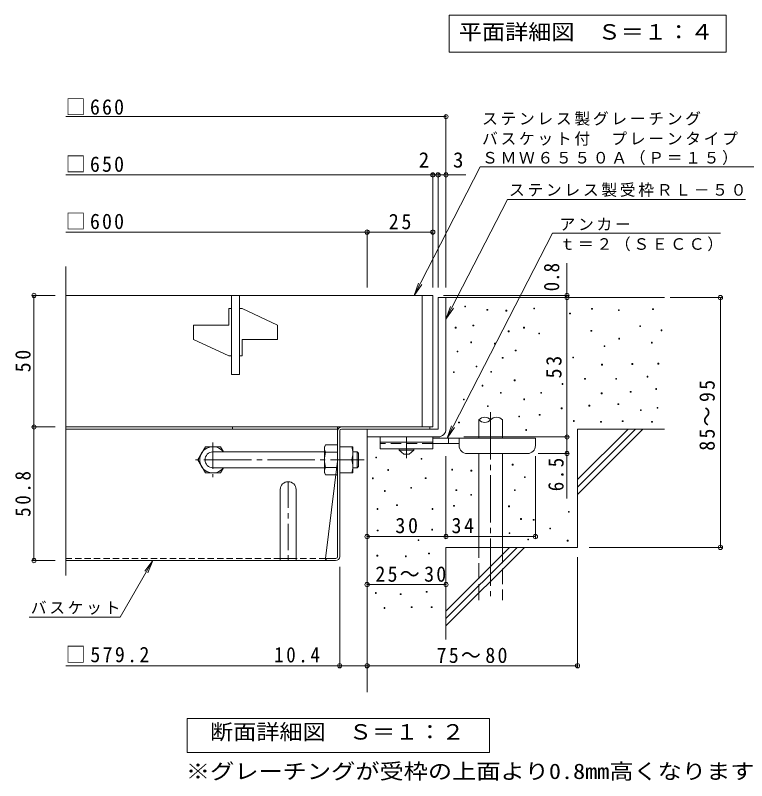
# Model space of a CAD drawing. Units: millimetres on the paper, enlarged 4 times, with parts at other scales. Extents: x -953 to 1047, y -779 to 782.
# Drawn here: x -932 to -376, y -676 to -95 of the extents above; entities that cross this region are included whole.
import ezdxf
from ezdxf.enums import TextEntityAlignment as Align

# ---------------------------------------------------------------- set-up
doc = ezdxf.new("R2010")
doc.units = ezdxf.units.MM
doc.header["$LTSCALE"] = 4
doc.header["$PDMODE"] = 32
doc.header["$PDSIZE"] = 3.2
for name, pattern in [('CHAIN1', [8, 5, -1, 1, -1]), ('CHAIN2', [12, 9, -1, 1, -1]), ('DASHED1', [1.8, 1.2, -0.6]), ('DASHED2', [3, 2, -1]), ('DASHED3', [4, 3, -1])]:
    doc.linetypes.add(name, pattern=pattern)
for name, color, linetype, lineweight in [('A-5_文字', 7, 'Continuous', 9), ('D-0_芯', 7, 'Continuous', 9), ('D-1_躯体', 2, 'Continuous', 9), ('D-2_仕上', 3, 'Continuous', 9), ('D-4_その他', 7, 'Continuous', 9), ('D-5_文字', 7, 'Continuous', 9), ('D-6_寸法', 6, 'Continuous', 9), ('D-7_ハッチ', 2, 'Continuous', 9), ('D-8_記号', 2, 'Continuous', 9), ('D-9_0-HOJO', 4, 'Continuous', 9), ('D-B_7-WAKU-T', 2, 'Continuous', 9)]:
    doc.layers.add(name, color=color, linetype=linetype, lineweight=lineweight)
doc.styles.add('ＭＳ ゴシック', font='')
doc.styles.get('ＭＳ ゴシック').set_extended_font_data('MS Gothic')

msp = doc.modelspace()

# ---------------------------------------------------------------- linework, layer by layer
at = {"layer": 'A-5_文字'}
for p, q in [((-602.491, -94.561), (-392.091, -94.561)), ((-602.491, -94.561), (-602.491, -122.561)), ((-392.091, -94.561), (-392.091, -122.561)), ((-602.491, -122.561), (-392.091, -122.561))]:
    msp.add_line(p, q, dxfattribs=at)
at = {"layer": 'D-0_芯'}
for points in [[(-590.716, -316.2), (-590.716, -315.6), (-590.116, -315.6), (-590.116, -316.2)], [(-573.828, -318.84), (-573.828, -318.239), (-573.228, -318.239), (-573.228, -318.84)], [(-559.384, -319.442), (-559.384, -318.842), (-558.784, -318.842), (-558.784, -319.442)], [(-538.316, -317.821), (-538.316, -317.221), (-537.716, -317.221), (-537.716, -317.821)], [(-494.257, -318.01), (-494.257, -317.41), (-493.658, -317.41), (-493.658, -318.01)], [(-473.955, -319.093), (-473.955, -318.493), (-473.355, -318.493), (-473.355, -319.093)], [(-447.968, -318.28), (-447.968, -317.68), (-447.368, -317.68), (-447.368, -318.28)], [(-511.041, -321.529), (-511.041, -320.929), (-510.441, -320.929), (-510.441, -321.529)], [(-584.486, -330.747), (-584.486, -330.147), (-583.886, -330.147), (-583.886, -330.747)], [(-457.713, -331.274), (-457.713, -330.674), (-457.113, -330.674), (-457.113, -331.274)], [(-597.925, -332.325), (-597.925, -331.725), (-597.325, -331.725), (-597.325, -332.325)], [(-557.665, -335.145), (-557.665, -334.545), (-557.064, -334.545), (-557.064, -335.145)], [(-545.961, -332.327), (-545.961, -331.727), (-545.361, -331.727), (-545.361, -332.327)], [(-534.536, -336.717), (-534.536, -336.117), (-533.936, -336.117), (-533.936, -336.717)], [(-494.799, -334.793), (-494.799, -334.193), (-494.199, -334.193), (-494.199, -334.793)], [(-441.483, -334.349), (-441.483, -333.749), (-440.883, -333.749), (-440.883, -334.349)], [(-586.157, -343.48), (-586.157, -342.88), (-585.557, -342.88), (-585.557, -343.48)], [(-473.684, -340.748), (-473.684, -340.148), (-473.084, -340.148), (-473.084, -340.748)], [(-448.78, -343.726), (-448.78, -343.126), (-448.18, -343.126), (-448.18, -343.726)], [(-568.074, -344.542), (-568.074, -343.942), (-567.474, -343.942), (-567.474, -344.542)], [(-552.329, -349.699), (-552.329, -349.099), (-551.728, -349.099), (-551.728, -349.699)], [(-484.783, -346.433), (-484.783, -345.833), (-484.183, -345.833), (-484.183, -346.433)], [(-596.599, -350.474), (-596.599, -349.874), (-595.999, -349.874), (-595.999, -350.474)], [(-562.203, -355.336), (-562.203, -354.736), (-561.603, -354.736), (-561.603, -355.336)], [(-508.604, -355.095), (-508.604, -354.495), (-508.004, -354.495), (-508.004, -355.095)], [(-486.678, -360.509), (-486.678, -359.909), (-486.078, -359.909), (-486.078, -360.509)], [(-463.669, -359.968), (-463.669, -359.368), (-463.068, -359.368), (-463.068, -359.968)], [(-443.907, -359.697), (-443.907, -359.097), (-443.308, -359.097), (-443.308, -359.697)], [(-599.365, -366.207), (-599.365, -365.607), (-598.765, -365.607), (-598.765, -366.207)], [(-582.05, -361.915), (-582.05, -361.315), (-581.45, -361.315), (-581.45, -361.915)], [(-571.028, -365.926), (-571.028, -365.326), (-570.428, -365.326), (-570.428, -365.926)], [(-553.058, -372.427), (-553.058, -371.827), (-552.458, -371.827), (-552.458, -372.427)], [(-499.622, -371.282), (-499.622, -370.681), (-499.022, -370.681), (-499.022, -371.282)], [(-475.902, -371.282), (-475.902, -370.681), (-475.302, -370.681), (-475.302, -371.282)], [(-452.182, -369.627), (-452.182, -369.027), (-451.582, -369.027), (-451.582, -369.627)], [(-577.556, -376.452), (-577.556, -375.852), (-576.956, -375.852), (-576.956, -376.452)], [(-516.723, -375.143), (-516.723, -374.543), (-516.123, -374.543), (-516.123, -375.143)], [(-563.522, -381.944), (-563.522, -381.344), (-562.922, -381.344), (-562.922, -381.944)], [(-533.012, -381.944), (-533.012, -381.344), (-532.412, -381.344), (-532.412, -381.944)], [(-486.935, -382.314), (-486.935, -381.714), (-486.335, -381.714), (-486.335, -382.314)], [(-464.87, -381.211), (-464.87, -380.611), (-464.269, -380.611), (-464.269, -381.211)], [(-445.562, -379.005), (-445.562, -378.404), (-444.962, -378.404), (-444.962, -379.005)], [(-591.717, -387.01), (-591.717, -386.41), (-591.117, -386.41), (-591.117, -387.01)], [(-545.871, -386.789), (-545.871, -386.189), (-545.272, -386.189), (-545.272, -386.789)], [(-573.558, -391.98), (-573.558, -391.38), (-572.958, -391.38), (-572.958, -391.98)], [(-517.319, -393.716), (-517.319, -393.116), (-516.719, -393.116), (-516.719, -393.716)], [(-496.312, -391.692), (-496.312, -391.092), (-495.712, -391.092), (-495.712, -391.692)], [(-474.247, -390.589), (-474.247, -389.989), (-473.647, -389.989), (-473.647, -390.589)], [(-457.093, -395.031), (-457.093, -394.431), (-456.493, -394.431), (-456.493, -395.031)], [(-444.459, -393.347), (-444.459, -392.747), (-443.859, -392.747), (-443.859, -393.347)], [(-549.678, -399.94), (-549.678, -399.34), (-549.079, -399.34), (-549.079, -399.94)], [(-534.104, -398.556), (-534.104, -397.955), (-533.505, -397.955), (-533.505, -398.556)], [(-595.439, -404.458), (-595.439, -403.858), (-594.839, -403.858), (-594.839, -404.458)], [(-508.178, -403.311), (-508.178, -402.71), (-507.578, -402.71), (-507.578, -403.311)], [(-487.414, -403.875), (-487.414, -403.275), (-486.814, -403.275), (-486.814, -403.875)], [(-470.99, -403.454), (-470.99, -402.854), (-470.39, -402.854), (-470.39, -403.454)], [(-448.671, -403.875), (-448.671, -403.275), (-448.07, -403.275), (-448.07, -403.875)], [(-544.361, -410.119), (-544.361, -409.519), (-543.761, -409.519), (-543.761, -410.119)], [(-658.409, -431.003), (-658.409, -430.403), (-657.809, -430.403), (-657.809, -431.003)], [(-623.969, -432.062), (-623.969, -431.462), (-623.37, -431.462), (-623.37, -432.062)], [(-554.561, -436.478), (-554.561, -435.877), (-553.961, -435.877), (-553.961, -436.478)], [(-649.268, -440.598), (-649.268, -439.997), (-648.668, -439.997), (-648.668, -440.598)], [(-600.544, -440.268), (-600.544, -439.668), (-599.945, -439.668), (-599.945, -440.268)], [(-586.07, -441.058), (-586.07, -440.458), (-585.47, -440.458), (-585.47, -441.058)], [(-660.881, -446.898), (-660.881, -446.298), (-660.281, -446.298), (-660.281, -446.898)], [(-620.743, -446.709), (-620.743, -446.109), (-620.142, -446.109), (-620.142, -446.709)], [(-545.421, -446.072), (-545.421, -445.472), (-544.821, -445.472), (-544.821, -446.072)], [(-631.708, -454.077), (-631.708, -453.477), (-631.108, -453.477), (-631.108, -454.077)], [(-651.741, -456.492), (-651.741, -455.892), (-651.141, -455.892), (-651.141, -456.492)], [(-597.386, -455.883), (-597.386, -455.283), (-596.787, -455.283), (-596.787, -455.883)], [(-586.158, -459.392), (-586.158, -458.792), (-585.558, -458.792), (-585.558, -459.392)], [(-552.977, -455.883), (-552.977, -455.283), (-552.377, -455.283), (-552.377, -455.883)], [(-657.404, -470.183), (-657.404, -469.583), (-656.804, -469.583), (-656.804, -470.183)], [(-642.514, -467.223), (-642.514, -466.623), (-641.914, -466.623), (-641.914, -467.223)], [(-615.531, -470.183), (-615.531, -469.583), (-614.93, -469.583), (-614.93, -470.183)], [(-599.244, -467.87), (-599.244, -467.27), (-598.644, -467.27), (-598.644, -467.87)], [(-557.387, -468.223), (-557.387, -467.623), (-556.787, -467.623), (-556.787, -468.223)], [(-511.926, -472.333), (-511.926, -471.733), (-511.326, -471.733), (-511.326, -472.333)], [(-548.247, -477.818), (-548.247, -477.218), (-547.647, -477.218), (-547.647, -477.818)], [(-538.672, -478.393), (-538.672, -477.793), (-538.072, -477.793), (-538.072, -478.393)], [(-657.24, -486.492), (-657.24, -485.892), (-656.64, -485.892), (-656.64, -486.492)], [(-615.823, -485.883), (-615.823, -485.283), (-615.223, -485.283), (-615.223, -485.883)], [(-557.056, -488.515), (-557.056, -487.915), (-556.456, -487.915), (-556.456, -488.515)], [(-526.135, -485.079), (-526.135, -484.479), (-525.535, -484.479), (-525.535, -485.079)], [(-626.131, -493.926), (-626.131, -493.326), (-625.531, -493.326), (-625.531, -493.926)], [(-542.851, -493.437), (-542.851, -492.837), (-542.251, -492.837), (-542.251, -493.437)], [(-512.762, -494.273), (-512.762, -493.673), (-512.162, -493.673), (-512.162, -494.273)], [(-657.479, -505.673), (-657.479, -505.073), (-656.879, -505.073), (-656.879, -505.673)], [(-635.855, -506.171), (-635.855, -505.57), (-635.254, -505.57), (-635.254, -506.171)], [(-618.191, -504.039), (-618.191, -503.439), (-617.591, -503.439), (-617.591, -504.039)], [(-658.622, -534.04), (-658.622, -533.44), (-658.022, -533.44), (-658.022, -534.04)], [(-639.741, -534.954), (-639.741, -534.354), (-639.141, -534.354), (-639.141, -534.954)], [(-619.999, -533.115), (-619.999, -532.514), (-619.399, -532.514), (-619.399, -533.115)], [(-652.075, -545.46), (-652.075, -544.86), (-651.475, -544.86), (-651.475, -545.46)], [(-631.366, -544.851), (-631.366, -544.251), (-630.766, -544.251), (-630.766, -544.851)], [(-616.139, -544.851), (-616.139, -544.251), (-615.539, -544.251), (-615.539, -544.851)]]:
    msp.add_lwpolyline(points, close=True, dxfattribs=at)
at = {"layer": 'D-1_躯体'}
for p, q in [((-610.995, -309.135), (-610.995, -409.135)), ((-610.995, -309.135), (-604.995, -309.135)), ((-604.995, -309.135), (-604.995, -409.135)), ((-610.995, -409.135), (-664.995, -409.135)), ((-664.995, -415.136), (-664.995, -409.135)), ((-610.995, -415.136), (-664.995, -415.136))]:
    msp.add_line(p, q, dxfattribs=at)
at = {"layer": 'D-1_躯体', "color": 3}
for p, q in [((-675.803, -426.536), (-672.403, -426.536)), ((-672.403, -426.536), (-671.403, -427.536)), ((-672.403, -438.536), (-672.403, -426.536)), ((-671.403, -437.536), (-671.403, -427.536)), ((-675.803, -438.536), (-672.403, -438.536)), ((-672.403, -438.536), (-671.403, -437.536))]:
    msp.add_line(p, q, dxfattribs=at)
at = {"layer": 'D-1_躯体'}
msp.add_arc((-610.995, -409.135), 6, 270, 0, dxfattribs=at)
at = {"layer": 'D-2_仕上'}
for p, q in [((-894.063, -520.512), (-894.063, -285.492)), ((-894.063, -307.535), (-614.995, -307.535)), ((-767.995, -367.535), (-767.995, -307.535)), ((-761.996, -307.535), (-761.996, -367.535)), ((-622.995, -307.535), (-622.995, -407.536)), ((-614.995, -307.535), (-614.995, -407.536)), ((-767.995, -317.535), (-769.996, -317.535)), ((-769.996, -330.036), (-769.996, -317.535)), ((-759.996, -317.535), (-761.996, -317.535)), ((-759.996, -317.535), (-732.996, -330.036)), ((-769.996, -330.036), (-796.995, -330.036)), ((-796.995, -341.036), (-796.995, -330.036)), ((-732.996, -341.036), (-732.996, -330.036)), ((-759.995, -341.036), (-759.995, -353.535)), ((-732.996, -341.036), (-759.995, -341.036)), ((-761.996, -353.535), (-759.995, -353.535)), ((-767.995, -367.535), (-761.996, -367.535)), ((-894.063, -407.536), (-614.995, -407.536))]:
    msp.add_line(p, q, dxfattribs=at)
msp.add_lwpolyline([(-796.995, -341.036), (-769.996, -353.535), (-767.995, -353.535)], dxfattribs=at)
at = {"layer": 'D-4_その他'}
for p, q in [((-894.063, -171.588), (-604.995, -171.588)), ((-604.995, -301.553), (-604.995, -170.388)), ((-614.995, -301.553), (-614.995, -214.667)), ((-610.995, -301.553), (-610.995, -214.667)), ((-894.063, -215.867), (-614.995, -215.867)), ((-614.995, -215.867), (-612.995, -215.867)), ((-612.995, -215.867), (-589.931, -215.867)), ((-894.063, -259.367), (-664.995, -259.367)), ((-664.995, -301.553), (-664.995, -258.167)), ((-664.995, -259.367), (-614.995, -259.367)), ((-513.009, -309.135), (-513.009, -283.033)), ((-919.423, -307.535), (-902.063, -307.535)), ((-918.223, -307.535), (-918.223, -407.536)), ((-511.809, -307.535), (-606.995, -307.535)), ((-513.009, -415.135), (-513.009, -309.135)), ((-434.583, -309.135), (-395.121, -309.135)), ((-396.321, -499.135), (-396.321, -309.135)), ((-919.423, -407.536), (-902.063, -407.536)), ((-918.223, -407.536), (-918.223, -509.136)), ((-591.391, -415.135), (-511.809, -415.135)), ((-513.009, -415.135), (-513.009, -461.835)), ((-604.992, -492.079), (-604.992, -429.735)), ((-536.992, -492.079), (-536.992, -429.735)), ((-511.809, -427.735), (-534.992, -427.735)), ((-496.101, -499.135), (-395.121, -499.135)), ((-919.423, -509.136), (-902.063, -509.136)), ((-827.818, -509.135), (-831.644, -518.374)), ((-504.995, -506.645), (-504.995, -590.335)), ((-685.803, -590.336), (-685.803, -513.936)), ((-664.995, -527.383), (-604.995, -527.383)), ((-921.895, -552.142), (-852.648, -552.142)), ((-685.803, -589.136), (-894.063, -589.136)), ((-664.995, -589.136), (-685.803, -589.136)), ((-664.995, -589.136), (-504.995, -589.136))]:
    msp.add_line(p, q, dxfattribs=at)
for points in [[(-664.992, -490.879), (-604.992, -490.879), (-536.992, -490.879)], [(-852.648, -552.142), (-827.818, -509.135), (-833.905, -517.069)]]:
    msp.add_lwpolyline(points, dxfattribs=at)
for p in [(-604.995, -171.588), (-614.995, -215.867), (-610.995, -215.867), (-604.995, -215.867), (-664.995, -259.367), (-614.995, -259.367), (-918.223, -307.535), (-513.009, -307.535), (-513.009, -309.135), (-396.321, -309.135), (-918.223, -407.536), (-513.009, -415.135), (-513.009, -427.735), (-664.992, -490.879), (-604.992, -490.879), (-536.992, -490.879), (-396.321, -499.135), (-918.223, -509.136), (-664.995, -527.383), (-604.995, -527.383), (-685.803, -589.136), (-664.995, -589.136), (-504.995, -589.136)]:
    msp.add_point(p, dxfattribs=at)
at = {"layer": 'D-5_文字'}
for p, q in [((-578.972, -209.802), (-629.132, -307.535)), ((-578.972, -209.802), (-313.592, -209.802)), ((-558.334, -234.564), (-604.996, -325.481)), ((-558.334, -234.564), (-377.23, -234.564)), ((-524.137, -260.126), (-396.342, -260.126)), ((-629.132, -307.535), (-625.766, -298.119)), ((-629.132, -307.535), (-623.444, -299.311)), ((-604.996, -325.481), (-601.63, -316.065)), ((-604.996, -325.481), (-599.307, -317.257)), ((-604.206, -416.135), (-598.517, -407.91))]:
    msp.add_line(p, q, dxfattribs=at)
msp.add_lwpolyline([(-524.137, -260.126), (-604.206, -416.135), (-600.84, -406.718)], dxfattribs=at)
msp.add_lwpolyline([(-801.793, -655.135), (-801.793, -629.136), (-571.793, -629.136), (-571.793, -655.135)], close=True, dxfattribs=at)
at = {"layer": 'D-6_寸法'}
for p, q in [((-604.995, -309.135), (-438.995, -309.135)), ((-580.078, -416.135), (-580.078, -402.135)), ((-562.078, -416.135), (-562.078, -402.135)), ((-504.995, -409.135), (-438.995, -409.135)), ((-504.995, -409.135), (-504.995, -499.135)), ((-504.995, -447.539), (-466.591, -409.135)), ((-504.995, -453.195), (-460.935, -409.135)), ((-504.995, -458.852), (-455.279, -409.135)), ((-664.995, -609.136), (-664.995, -415.136)), ((-580.078, -499.135), (-580.078, -427.735)), ((-562.078, -499.135), (-562.078, -427.735)), ((-604.995, -499.135), (-504.995, -499.135)), ((-604.995, -499.135), (-604.995, -569.136)), ((-604.995, -547.538), (-556.592, -499.135)), ((-604.995, -553.194), (-550.935, -499.135)), ((-604.995, -558.851), (-545.279, -499.135))]:
    msp.add_line(p, q, dxfattribs=at)
at = {"layer": 'D-6_寸法', "linetype": 'CHAIN2'}
msp.add_line((-571.078, -396.277), (-571.078, -539.135), dxfattribs=at)
at = {"layer": 'D-6_寸法', "linetype": 'DASHED3'}
for p, q in [((-580.078, -539.135), (-580.078, -499.135)), ((-562.078, -499.135), (-562.078, -539.135))]:
    msp.add_line(p, q, dxfattribs=at)
at = {"layer": 'D-6_寸法'}
for centre, start, end in [((-575.578, -406.197), 42.07146, 137.92854), ((-566.578, -406.197), 42.07146, 137.92854), ((-575.578, -398.073), 222.07146, 317.92854)]:
    msp.add_arc(centre, 6.062, start, end, dxfattribs=at)
at = {"layer": 'D-7_ハッチ'}
for p, q in [((-687.403, -407.536), (-894.063, -407.536)), ((-687.403, -409.136), (-894.063, -409.136)), ((-767.404, -407.536), (-767.404, -409.136)), ((-687.403, -506.202), (-687.403, -407.536)), ((-685.803, -505.936), (-685.803, -410.469)), ((-684.469, -409.136), (-617.396, -409.136)), ((-684.203, -407.536), (-617.396, -407.536)), ((-617.396, -407.536), (-617.396, -409.136)), ((-687.403, -433.536), (-696.627, -507.536)), ((-689.003, -509.136), (-894.063, -509.136)), ((-688.736, -507.536), (-696.627, -507.536))]:
    msp.add_line(p, q, dxfattribs=at)
at = {"layer": 'D-7_ハッチ', "linetype": 'DASHED1'}
for p, q in [((-731.003, -507.536), (-894.063, -507.536)), ((-696.627, -507.536), (-719.003, -507.536))]:
    msp.add_line(p, q, dxfattribs=at)
at = {"layer": 'D-7_ハッチ'}
for centre, radius, start, end in [((-684.203, -410.736), 3.2, 90, 180), ((-684.469, -410.469), 1.333, 90, 180), ((-689.003, -505.936), 3.2, 270, 0), ((-688.736, -506.202), 1.333, 270, 0), ((-695.027, -507.536), 1.6, 180, 270)]:
    msp.add_arc(centre, radius, start, end, dxfattribs=at)
at = {"layer": 'D-8_記号', "linetype": 'CHAIN1'}
for p, q in [((-782.196, -419.343), (-782.196, -445.728)), ((-769.003, -432.536), (-795.388, -432.536)), ((-725.003, -449.136), (-725.003, -509.136))]:
    msp.add_line(p, q, dxfattribs=at)
at = {"layer": 'D-8_記号'}
for p, q in [((-731.003, -455.136), (-731.003, -509.136)), ((-719.003, -455.136), (-719.003, -509.136)), ((-731.003, -507.536), (-719.003, -507.536))]:
    msp.add_line(p, q, dxfattribs=at)
msp.add_arc((-725.003, -455.136), 6, 0, 180, dxfattribs=at)
at = {"layer": 'D-9_0-HOJO', "color": 3}
for p, q in [((-614.992, -415.136), (-654.992, -415.136)), ((-654.992, -424.136), (-654.992, -415.136)), ((-614.992, -415.136), (-614.992, -424.136)), ((-614.992, -419.136), (-654.992, -419.136)), ((-614.992, -424.136), (-654.992, -424.136))]:
    msp.add_line(p, q, dxfattribs=at)
at = {"layer": 'D-9_0-HOJO', "linetype": 'CHAIN1'}
msp.add_line((-634.992, -431.231), (-634.992, -415.136), dxfattribs=at)
at = {"layer": 'D-9_0-HOJO'}
for p, q in [((-536.992, -416.135), (-614.992, -416.135)), ((-602.992, -420.135), (-602.992, -416.135)), ((-594.992, -421.735), (-594.992, -416.135)), ((-536.992, -421.735), (-536.992, -416.135)), ((-594.982, -420.135), (-614.992, -420.135)), ((-588.992, -427.735), (-542.992, -427.735))]:
    msp.add_line(p, q, dxfattribs=at)
at = {"layer": 'D-9_0-HOJO', "color": 3, "linetype": 'DASHED2'}
msp.add_line((-614.992, -420.136), (-654.992, -420.136), dxfattribs=at)
at = {"layer": 'D-9_0-HOJO', "color": 2}
for p, q in [((-640.492, -425.135), (-640.492, -424.136)), ((-629.492, -425.135), (-629.492, -424.136)), ((-640.492, -425.135), (-636.992, -428.135)), ((-640.492, -425.135), (-629.492, -425.135)), ((-636.992, -428.135), (-632.992, -428.135)), ((-632.992, -428.135), (-629.492, -425.135))]:
    msp.add_line(p, q, dxfattribs=at)
at = {"layer": 'D-9_0-HOJO'}
for centre, start, end in [((-588.992, -421.735), 180, 270), ((-542.992, -421.735), 270, 0)]:
    msp.add_arc(centre, 6, start, end, dxfattribs=at)
at = {"layer": 'D-B_7-WAKU-T'}
for p, q in [((-793.696, -432.536), (-787.922, -422.536)), ((-787.922, -422.536), (-776.469, -422.536)), ((-774.169, -426.52), (-776.469, -422.536)), ((-697.403, -422.536), (-696.536, -421.036)), ((-697.403, -442.535), (-697.403, -422.536)), ((-687.403, -421.036), (-696.536, -421.036)), ((-685.803, -422.536), (-675.803, -422.536)), ((-675.803, -442.536), (-675.803, -422.536)), ((-696.536, -426.809), (-687.403, -426.809)), ((-793.696, -432.536), (-787.922, -442.536)), ((-685.803, -432.536), (-676.669, -432.536)), ((-774.16, -438.536), (-776.469, -442.536)), ((-696.536, -438.262), (-687.403, -438.262)), ((-787.922, -442.536), (-776.469, -442.536)), ((-697.403, -442.535), (-696.536, -444.036)), ((-687.403, -444.036), (-696.536, -444.036)), ((-685.803, -442.536), (-675.803, -442.536))]:
    msp.add_line(p, q, dxfattribs=at)
at = {"layer": 'D-B_7-WAKU-T', "color": 3}
for p, q in [((-782.196, -426.536), (-697.403, -426.536)), ((-782.196, -438.536), (-697.403, -438.536))]:
    msp.add_line(p, q, dxfattribs=at)
at = {"layer": 'D-B_7-WAKU-T', "color": 3, "linetype": 'CHAIN2'}
msp.add_line((-788.772, -432.536), (-667.193, -432.536), dxfattribs=at)
at = {"layer": 'D-B_7-WAKU-T', "linetype": 'CHAIN1'}
msp.add_line((-670.43, -432.536), (-676.553, -432.536), dxfattribs=at)
at = {"layer": 'D-B_7-WAKU-T'}
for centre, radius, start, end in [((-782.196, -432.536), 10, 36.87019, 323.12981), ((-690.839, -424.325), 6.579, 149.99998, 176.07924), ((-691.933, -423.855), 5.47, 180.2103, 212.68507), ((-690.669, -427.535), 14.866, 340.34633, 19.65366), ((-678.037, -432.536), 19.365, 162.79973, 197.20026), ((-690.669, -437.536), 14.866, 340.34633, 19.65366), ((-691.933, -441.216), 5.47, 147.31491, 179.78969), ((-690.839, -440.746), 6.579, 183.92075, 210)]:
    msp.add_arc(centre, radius, start, end, dxfattribs=at)
at = {"layer": 'D-B_7-WAKU-T', "color": 3}
msp.add_arc((-782.196, -432.536), 6, 90, 270, dxfattribs=at)

# ---------------------------------------------------------------- texts
at = {"layer": 'A-5_文字', "color": 2, "style": 'ＭＳ ゴシック', "width": 1.1}
msp.add_text('平面詳細図\u3000Ｓ＝１：４', height=11.73, dxfattribs=at).set_placement((-595.291, -116.561), align=Align.BOTTOM_LEFT)
at = {"layer": 'D-4_その他', "color": 2, "style": 'ＭＳ ゴシック'}
for s, p in [('2', (-625.731, -213.867)), ('3', (-599.675, -213.867))]:
    msp.add_text(s, height=11.73, dxfattribs=at).set_placement(p, align=Align.BOTTOM_LEFT)
at = {"layer": 'D-4_その他', "color": 2, "style": 'ＭＳ ゴシック', "width": 0.9}
msp.add_text('0.8', height=11.73, rotation=90, dxfattribs=at).set_placement((-515.409, -304.407), align=Align.BOTTOM_LEFT)
at = {"layer": 'D-4_その他', "color": 2, "style": 'ＭＳ ゴシック', "width": 1.15}
msp.add_text('※グレーチングが受枠の上面より0.8mm高くなります。', height=11.73, dxfattribs=at).set_placement((-802.743, -678.721), align=Align.BOTTOM_LEFT)
at = {"layer": 'D-4_その他', "color": 2, "char_height": 11.73, "attachment_point": 7, "style": 'ＭＳ ゴシック'}
for s, insert in [('\\T1.21;\\W0.95;□660', (-894.063, -170.366)), ('\\T1.21;\\W0.95;□650', (-894.063, -213.867)), ('\\T1.21;\\W0.95;□600', (-894.063, -257.367)), ('\\T1.27;\\W0.95;25', (-648.495, -257.367)), ('\\T1.27;\\W0.95;30', (-643.492, -488.479)), ('\\T1.27;\\W0.95;34', (-600.845, -488.479)), ('\\T1.22;\\W0.95;25～30', (-658.676, -525.383)), ('\\T1.23;\\W0.95;□579.2', (-894.063, -586.736)), ('\\T1.28;\\W0.9;10.4', (-735.63, -586.736)), ('\\T1.22;\\W0.95;75～80', (-612.142, -587.135))]:
    msp.add_mtext(s, dxfattribs=dict(at, insert=insert))
at = {"layer": 'D-4_その他', "char_height": 8.798, "attachment_point": 7, "style": 'ＭＳ ゴシック'}
for s, insert in [('\\T1.17;ステンレス製グレーチング', (-577.592, -178.493)), ('\\T1.17;バスケット付\u3000プレーンタイプ\u3000集水桝用', (-577.592, -193.739)), ('\\T1.17;ＳＭＷ６５５０Ａ（Ｐ＝１５）', (-577.592, -208.394)), ('\\T1.17;バスケット', (-920.648, -550.239))]:
    msp.add_mtext(s, dxfattribs=dict(at, insert=insert))
at = {"layer": 'D-4_その他', "color": 2, "char_height": 11.73, "attachment_point": 7, "rotation": 90, "style": 'ＭＳ ゴシック'}
for s, insert in [('\\T1.27;\\W0.95;50', (-920.623, -366.036)), ('\\T1.27;\\W0.95;53', (-517.009, -370.635)), ('\\T1.22;\\W0.95;85～95', (-400.534, -425.635)), ('\\T1.27;\\W0.9;6.5', (-515.409, -456.413)), ('\\T1.28;\\W0.9;50.8', (-920.623, -475.836))]:
    msp.add_mtext(s, dxfattribs=dict(at, insert=insert))
at = {"layer": 'D-5_文字', "color": 2, "style": 'ＭＳ ゴシック', "width": 1.1}
msp.add_text('断面詳細図\u3000Ｓ＝１：２', height=11.73, dxfattribs=at).set_placement((-784.423, -648.747), align=Align.BOTTOM_LEFT)
at = {"layer": 'D-5_文字', "char_height": 8.798, "attachment_point": 7, "style": 'ＭＳ ゴシック'}
for s, insert in [('\\T1.17;ステンレス製受枠ＲＬ－５０', (-557.087, -232.661)), ('\\T1.17;アンカー', (-518.679, -258.263)), ('\\T1.17;ｔ＝２（ＳＥＣＣ）', (-518.679, -273.99))]:
    msp.add_mtext(s, dxfattribs=dict(at, insert=insert))

doc.saveas('drawing.dxf')
